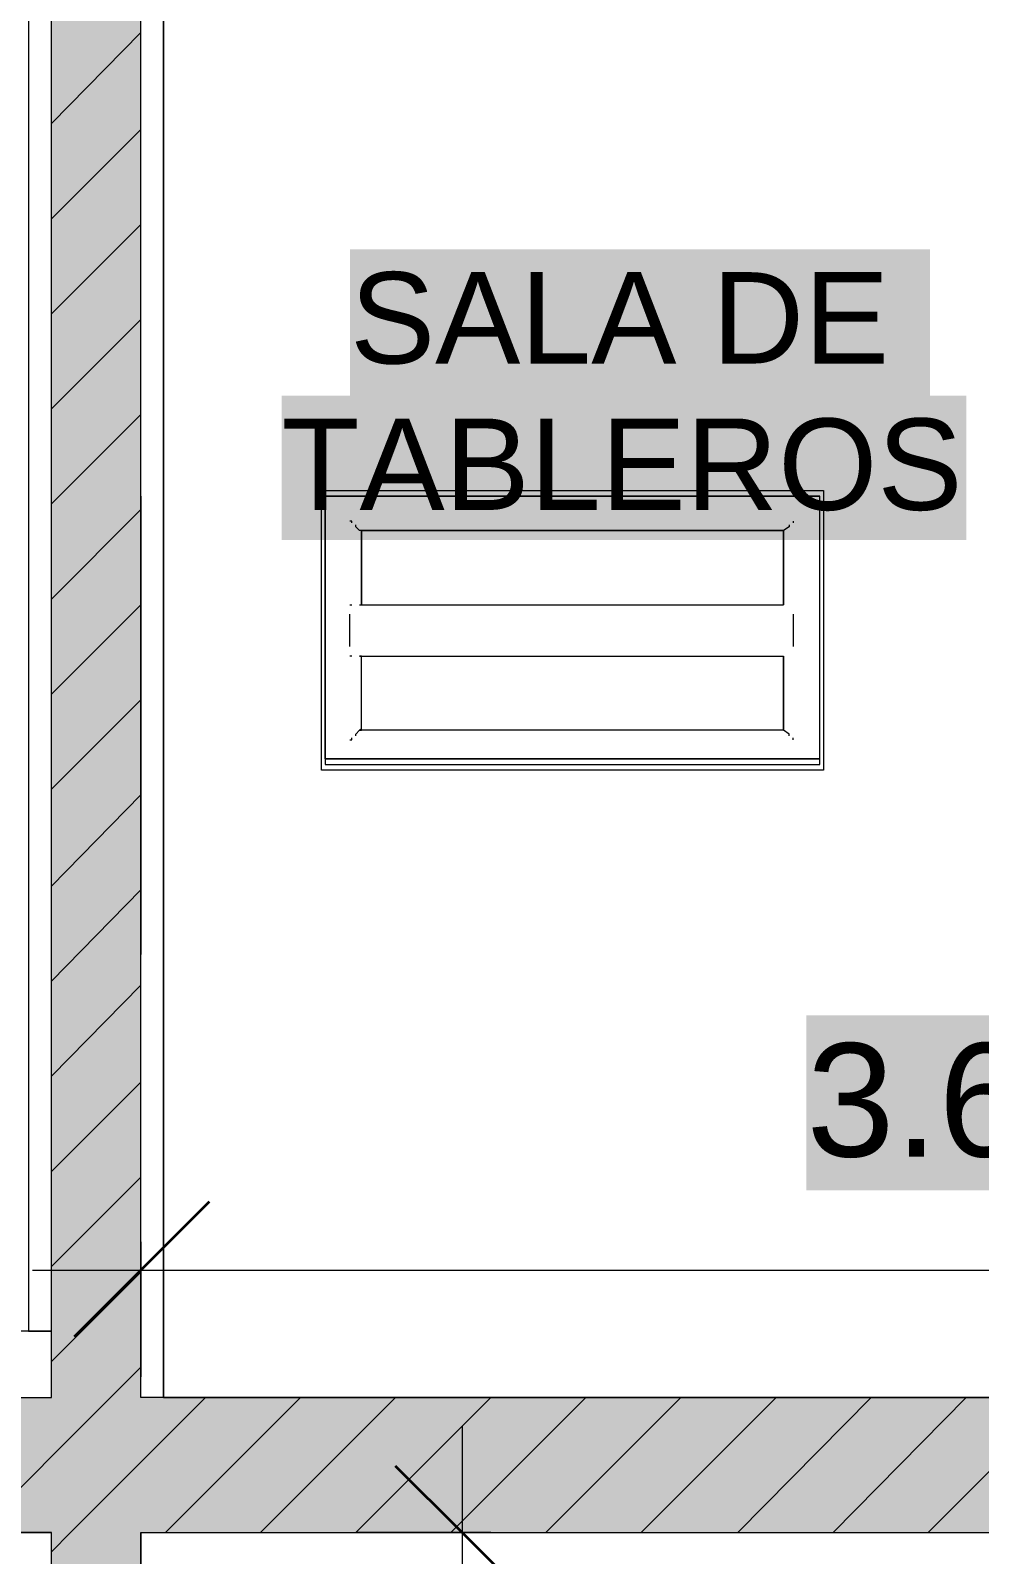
# Model space of a CAD drawing. Extents: x -187 to 52, y -9 to 65.
# Drawn here: x -134.749 to -132.639, y 50.339 to 53.729 of the extents above; entities that cross this region are included whole.
import ezdxf

# ---------------------------------------------------------------- set-up
doc = ezdxf.new("R2010")
doc.units = 0
doc.header["$MEASUREMENT"] = 0
doc.layers.add('PDF4_Geometría', color=7, linetype='Continuous')
doc.layers.add('PDF4_Texto', color=7, linetype='Continuous')
doc.layers.add('PDF4_Rellenos sólidos', color=7, linetype='Continuous', true_color=0xffffff)
doc.styles.add('PDF Arial', font='arial.ttf')

msp = doc.modelspace()

# ---------------------------------------------------------------- hatches: boundary and pattern name
at = {"layer": 'PDF4_Rellenos sólidos', "transparency": 33554559}
h = msp.add_hatch(color=256, dxfattribs=at)
h.paths.add_polyline_path([(-134.5037, 50.3881), (-134.7025, 50.3881), (-134.7025, 50.2866), (-134.5037, 50.2866)])
h.paths.add_polyline_path([(-134.6855, 58.6306), (-134.7025, 58.6264), (-134.7025, 57.4295), (-134.5375, 57.4295), (-134.5375, 58.6729), (-134.5502, 58.6729), (-134.5756, 58.6644), (-134.5925, 58.6602), (-134.6306, 58.6475), (-134.6475, 58.6433)])
h.paths.add_polyline_path([(-134.7025, 50.6884), (-134.5037, 50.6884), (-134.5037, 57.2308), (-134.7025, 57.2308)])
for points in [[(-134.0385, 53.2427), (-134.0385, 52.9171), (-132.7486, 52.9171), (-132.7486, 53.2427)], [(-134.1907, 52.9171), (-134.1907, 52.5957), (-132.6683, 52.5957), (-132.6683, 52.9171)], [(-133.0235, 51.5384), (-133.0235, 51.1494), (-132.3469, 51.1494), (-132.3469, 51.5384)], [(-135.0746, 50.6884), (-135.0746, 50.3881), (-130.6679, 50.3881), (-130.6679, 50.6884)]]:
    msp.add_hatch(color=256, dxfattribs=at).paths.add_polyline_path(points)

# ---------------------------------------------------------------- linework, layer by layer
at = {"layer": 'PDF4_Geometría', "lineweight": 20}
for points in [[(-134.7025, 50.2866), (-134.7025, 50.3881), (-135.0746, 50.3881), (-135.3707, 50.3881), (-135.3707, 50.6884), (-135.3876, 50.6884), (-135.3876, 51.1663), (-135.2395, 51.1663), (-135.2395, 50.6884), (-135.0746, 50.6884), (-134.7025, 50.6884), (-134.7025, 57.2308)], [(-130.8667, 53.6826), (-130.8667, 50.6884), (-134.5037, 50.6884), (-134.5037, 57.2308)]]:
    msp.add_lwpolyline(points, dxfattribs=at)
at = {"layer": 'PDF4_Geometría', "lineweight": 9}
for points in [[(-134.7532, 56.478), (-134.7532, 56.0931), (-134.7532, 56.478), (-134.7532, 50.8364), (-134.7025, 50.8364), (-135.2395, 50.8364)], [(-134.4529, 50.6884), (-134.4529, 55.1247), (-134.4529, 53.8813), (-134.4529, 53.6826), (-134.4529, 50.6884), (-130.8667, 50.6884)], [(-134.7025, 53.5219), (-134.5037, 53.7249)], [(-134.7025, 53.3104), (-134.5037, 53.5092)], [(-134.7025, 53.099), (-134.5037, 53.2977)], [(-134.7025, 52.8875), (-134.5037, 53.0863)], [(-134.7025, 52.6761), (-134.5037, 52.8748)], [(-134.7025, 51.6738), (-134.7025, 52.693)], [(-134.5037, 52.693), (-134.5037, 51.6738)], [(-133.0024, 52.1094), (-132.9939, 52.1094), (-132.9939, 52.693), (-134.0935, 52.693), (-134.0935, 52.1094), (-132.9981, 52.1094), (-132.9939, 52.1094), (-132.9939, 52.693), (-134.0935, 52.693), (-134.0935, 52.1432), (-134.0935, 52.1347), (-134.0935, 52.1305), (-134.0935, 52.1136), (-134.0935, 52.1094), (-132.9939, 52.1094), (-132.9939, 52.1136), (-132.9939, 52.1305), (-132.9939, 52.1347), (-132.9939, 52.1432), (-132.9939, 52.693)], [(-134.085, 52.1094), (-134.0935, 52.1094), (-134.0935, 52.693), (-132.9939, 52.693), (-132.9981, 52.693)], [(-134.7025, 52.4646), (-134.5037, 52.6634)], [(-134.0343, 52.6338), (-134.0343, 52.638), (-134.0385, 52.638)], [(-133.0616, 52.6295), (-133.0616, 52.6253), (-133.0743, 52.6168), (-134.0131, 52.6168), (-134.0173, 52.6168), (-134.0258, 52.6253), (-134.0258, 52.6295)], [(-134.0131, 52.6126), (-134.0131, 52.6168), (-134.0131, 52.4519), (-134.0131, 52.6168), (-133.0743, 52.6168), (-133.0743, 52.4519), (-133.0743, 52.6168), (-133.0743, 52.6126)], [(-133.0531, 52.638), (-133.0531, 52.6338)], [(-134.7025, 52.2531), (-134.5037, 52.4519)], [(-134.0385, 52.4519), (-134.0343, 52.4519)], [(-134.0173, 52.4519), (-133.0743, 52.4519)], [(-134.0385, 52.3589), (-134.0385, 52.4308)], [(-133.0531, 52.4308), (-133.0531, 52.3589)], [(-134.0343, 52.3377), (-134.0385, 52.3377)], [(-134.0258, 52.1601), (-134.0258, 52.1643), (-134.0173, 52.1728), (-134.0131, 52.1728), (-134.0131, 52.3377)], [(-133.0743, 52.177), (-133.0743, 52.1728), (-133.0743, 52.3377), (-133.0743, 52.1728), (-134.0131, 52.1728), (-134.0131, 52.3377), (-134.0173, 52.3377), (-133.0743, 52.3377)], [(-134.7025, 52.0417), (-134.5037, 52.2405)], [(-134.0173, 52.1728), (-134.0131, 52.177)], [(-133.0616, 52.1601), (-133.0616, 52.1643), (-133.0743, 52.1728), (-134.0131, 52.1728)], [(-134.0385, 52.1516), (-134.0343, 52.1516), (-134.0343, 52.1559)], [(-133.0531, 52.1516), (-133.0531, 52.1559)], [(-134.0935, 52.1136), (-134.0935, 52.1094), (-134.0935, 52.0967), (-132.9939, 52.0967), (-132.9939, 52.1094), (-132.9939, 52.1136)], [(-134.0935, 52.0967), (-132.9939, 52.0967)], [(-134.7025, 51.826), (-134.5037, 52.029)], [(-134.7025, 51.6146), (-134.5037, 51.8175)], [(-134.7025, 51.4031), (-134.5037, 51.6061)], [(-134.7025, 51.1916), (-134.5037, 51.3904)], [(-134.7025, 50.9802), (-134.5037, 51.179)], [(-134.5037, 51.0352), (-134.5037, 50.9717), (-134.5037, 50.7349)], [(-134.7447, 50.9717), (-130.6256, 50.9717)], [(-134.7025, 50.7687), (-134.5037, 50.9675)], [(-134.7025, 50.6884), (-134.7025, 50.8364)], [(-134.8716, 50.3881), (-134.5714, 50.6884), (-134.5037, 50.7561)], [(-134.7025, 50.3458), (-134.6602, 50.3881), (-134.3599, 50.6884)], [(-134.4487, 50.3881), (-134.1484, 50.6884)], [(-134.2373, 50.3881), (-133.937, 50.6884)], [(-133.7255, 50.3881), (-133.789, 50.3881), (-134.0258, 50.3881), (-133.7255, 50.6884)], [(-133.8143, 50.3881), (-133.5141, 50.6884)], [(-133.6029, 50.3881), (-133.3026, 50.6884)], [(-133.3914, 50.3881), (-133.0912, 50.6884)], [(-133.1758, 50.3881), (-132.8797, 50.6884)], [(-132.9643, 50.3881), (-132.6683, 50.6884)], [(-132.7529, 50.3881), (-132.4526, 50.6884)], [(-133.789, 50.6249), (-133.789, 46.8484)], [(-135.3707, 50.3881), (-135.3791, 50.3881), (-135.396, 50.3881), (-135.4256, 50.3881), (-135.4595, 50.3881), (-135.506, 50.3881), (-135.5398, 50.3881), (-134.7025, 50.3881)], [(-134.5037, 50.3881), (-134.5037, 47.2079)]]:
    msp.add_lwpolyline(points, dxfattribs=at)
for points in [[(-132.9854, 52.7057), (-132.9854, 52.084), (-134.1019, 52.084), (-134.1019, 52.7057)], [(-134.0935, 52.1094), (-132.9939, 52.1094)], [(-134.0935, 52.1094), (-132.9939, 52.1094)]]:
    msp.add_lwpolyline(points, close=True, dxfattribs=at)
at = {"layer": 'PDF4_Geometría', "lineweight": 35}
for points in [[(-134.3514, 51.124), (-134.5037, 50.9717), (-134.6517, 50.8237)], [(-133.6367, 50.2359), (-133.789, 50.3881), (-133.937, 50.5361)]]:
    msp.add_lwpolyline(points, dxfattribs=at)
at = {"layer": 'PDF4_Geometría', "lineweight": 20}
msp.add_lwpolyline([(-130.8667, 50.0879), (-130.8667, 47.0894), (-134.5037, 47.0894), (-134.5037, 50.2866), (-134.5037, 50.3881), (-130.8667, 50.3881)], close=True, dxfattribs=at)

# ---------------------------------------------------------------- texts
at = {"layer": 'PDF4_Texto', "attachment_point": 7, "style": 'PDF Arial'}
for s, insert, char_height in [('SALA DE', (-134.0384, 52.9855), 0.2032), ('TABLEROS', (-134.1907, 52.6599), 0.2032), ('3.64', (-133.0234, 51.221), 0.25199)]:
    msp.add_mtext(s, dxfattribs=dict(at, insert=insert, char_height=char_height))

doc.saveas('drawing.dxf')
